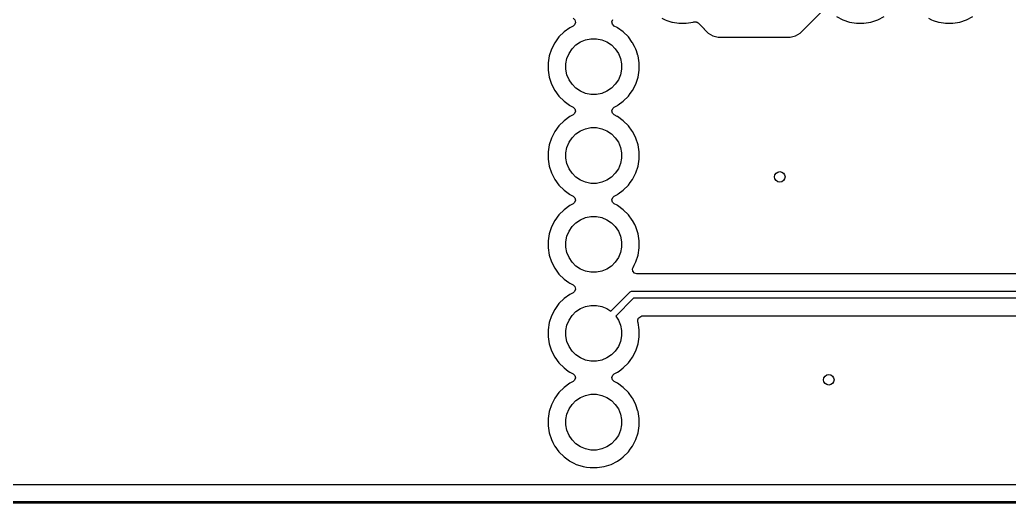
# Model space of a CAD drawing. Extents: x 2.56 to 8.39, y -5.65 to -1.26.
# Drawn here: x 4.527 to 5.64, y -5.651 to -5.107 of the extents above; entities that cross this region are included whole.
import ezdxf

# ---------------------------------------------------------------- set-up
doc = ezdxf.new("R2010")
doc.units = 0
doc.header["$MEASUREMENT"] = 0
doc.layers.add('BLACK', color=7, linetype='CONTINUOUS')

msp = doc.modelspace()

# ---------------------------------------------------------------- linework, layer by layer
at = {"layer": 'BLACK', "linetype": 'CONTINUOUS'}
for p, q in [((5.4097, -5.1169), (5.4432, -5.0834)), ((5.1493, -5.1051), (5.1513, -5.107)), ((5.1519, -5.1097), (5.151, -5.1123)), ((5.1513, -5.107), (5.1519, -5.1097)), ((5.193, -5.1092), (5.1939, -5.1066)), ((5.1936, -5.1119), (5.193, -5.1092)), ((5.2493, -5.1051), (5.2528, -5.1069)), ((5.2528, -5.1069), (5.2528, -5.1069)), ((5.2528, -5.1069), (5.2528, -5.1069)), ((5.2528, -5.1069), (5.2546, -5.1075)), ((5.2546, -5.1075), (5.2605, -5.1094)), ((5.2605, -5.1094), (5.2612, -5.1095)), ((5.2612, -5.1095), (5.2684, -5.1106)), ((5.2684, -5.1106), (5.2684, -5.1106)), ((5.2684, -5.1106), (5.2765, -5.1106)), ((5.2765, -5.1106), (5.2844, -5.1094)), ((5.2765, -5.1106), (5.2765, -5.1106)), ((5.2844, -5.1094), (5.285, -5.1092)), ((5.285, -5.1092), (5.2856, -5.1092)), ((5.2856, -5.1092), (5.2862, -5.109)), ((5.2862, -5.109), (5.2869, -5.1092)), ((5.2869, -5.1092), (5.2877, -5.1091)), ((5.2877, -5.1091), (5.2883, -5.1094)), ((5.2883, -5.1094), (5.2888, -5.1096)), ((5.2888, -5.1096), (5.29, -5.1104)), ((5.29, -5.1104), (5.2967, -5.1171)), ((5.4456, -5.1032), (5.4528, -5.1069)), ((5.4528, -5.1069), (5.4605, -5.1094)), ((5.4605, -5.1094), (5.4684, -5.1106)), ((5.4684, -5.1106), (5.4765, -5.1106)), ((5.4765, -5.1106), (5.4844, -5.1094)), ((5.4844, -5.1094), (5.4921, -5.1069)), ((5.4921, -5.1069), (5.4993, -5.1032)), ((5.5493, -5.1051), (5.5528, -5.1069)), ((5.5528, -5.1069), (5.5528, -5.1069)), ((5.5528, -5.1069), (5.5528, -5.1069)), ((5.5528, -5.1069), (5.5546, -5.1075)), ((5.5546, -5.1075), (5.5605, -5.1094)), ((5.5605, -5.1094), (5.5612, -5.1095)), ((5.5612, -5.1095), (5.5684, -5.1106)), ((5.5684, -5.1106), (5.5684, -5.1106)), ((5.5684, -5.1106), (5.5765, -5.1106)), ((5.5765, -5.1106), (5.5844, -5.1094)), ((5.5765, -5.1106), (5.5765, -5.1106)), ((5.5844, -5.1094), (5.5921, -5.1069)), ((5.5921, -5.1069), (5.5993, -5.1032)), ((5.1391, -5.1204), (5.1334, -5.1261)), ((5.1456, -5.1157), (5.1391, -5.1204)), ((5.1493, -5.1138), (5.1456, -5.1157)), ((5.151, -5.1123), (5.1493, -5.1138)), ((5.1956, -5.1138), (5.1936, -5.1119)), ((5.199, -5.1155), (5.1956, -5.1138)), ((5.1993, -5.1157), (5.199, -5.1155)), ((5.2058, -5.1204), (5.1993, -5.1157)), ((5.2115, -5.1261), (5.2058, -5.1204)), ((5.2967, -5.1171), (5.2967, -5.1171)), ((5.2967, -5.1171), (5.2969, -5.1173)), ((5.2969, -5.1173), (5.2969, -5.1173)), ((5.2969, -5.1173), (5.3013, -5.1217)), ((5.3013, -5.1217), (5.304, -5.1233)), ((5.4022, -5.1233), (5.4049, -5.1217)), ((5.4049, -5.1217), (5.4093, -5.1173)), ((5.4093, -5.1173), (5.4097, -5.1169)), ((5.4093, -5.1173), (5.4093, -5.1173)), ((5.4097, -5.1169), (5.4097, -5.1169)), ((5.1287, -5.1326), (5.125, -5.1398)), ((5.1334, -5.1261), (5.1287, -5.1326)), ((5.1525, -5.1351), (5.1576, -5.1317)), ((5.1576, -5.1317), (5.1633, -5.1293)), ((5.1633, -5.1293), (5.1694, -5.1281)), ((5.1694, -5.1281), (5.1755, -5.1281)), ((5.1755, -5.1281), (5.1816, -5.1293)), ((5.1816, -5.1293), (5.1873, -5.1317)), ((5.1873, -5.1317), (5.1924, -5.1351)), ((5.2159, -5.1322), (5.2115, -5.1261)), ((5.2162, -5.1326), (5.2159, -5.1322)), ((5.2184, -5.137), (5.2162, -5.1326)), ((5.304, -5.1233), (5.3067, -5.1248)), ((5.3067, -5.1248), (5.3127, -5.1264)), ((5.3127, -5.1264), (5.3189, -5.1264)), ((5.3189, -5.1264), (5.387, -5.1264)), ((5.387, -5.1264), (5.387, -5.1264)), ((5.387, -5.1264), (5.3873, -5.1264)), ((5.3873, -5.1264), (5.3935, -5.1264)), ((5.3935, -5.1264), (5.3995, -5.1248)), ((5.3935, -5.1264), (5.3935, -5.1264)), ((5.3995, -5.1248), (5.4022, -5.1233)), ((5.125, -5.1398), (5.1225, -5.1475)), ((5.1447, -5.1446), (5.1481, -5.1395)), ((5.1481, -5.1395), (5.1525, -5.1351)), ((5.1924, -5.1351), (5.1968, -5.1395)), ((5.1968, -5.1395), (5.2002, -5.1446)), ((5.2199, -5.1398), (5.2184, -5.137)), ((5.2205, -5.1418), (5.2199, -5.1398)), ((5.2199, -5.1398), (5.2199, -5.1398)), ((5.2199, -5.1398), (5.2199, -5.1398)), ((5.2222, -5.147), (5.2205, -5.1418)), ((5.1225, -5.1475), (5.1212, -5.1554)), ((5.1212, -5.1554), (5.1212, -5.1635)), ((5.1411, -5.1564), (5.1423, -5.1503)), ((5.1423, -5.1503), (5.1447, -5.1446)), ((5.2002, -5.1446), (5.2026, -5.1503)), ((5.2026, -5.1503), (5.2038, -5.1564)), ((5.2224, -5.1475), (5.2222, -5.147)), ((5.2236, -5.1554), (5.2224, -5.1475)), ((5.2236, -5.1635), (5.2236, -5.1554)), ((5.1212, -5.1635), (5.1225, -5.1714)), ((5.1411, -5.1625), (5.1411, -5.1564)), ((5.1423, -5.1686), (5.1411, -5.1625)), ((5.2038, -5.1625), (5.2026, -5.1686)), ((5.2038, -5.1564), (5.2038, -5.1625)), ((5.2224, -5.1714), (5.2236, -5.1635)), ((5.1225, -5.1714), (5.125, -5.1791)), ((5.1447, -5.1743), (5.1423, -5.1686)), ((5.1481, -5.1794), (5.1447, -5.1743)), ((5.2002, -5.1743), (5.1968, -5.1794)), ((5.2026, -5.1686), (5.2002, -5.1743)), ((5.2199, -5.1791), (5.2224, -5.1714)), ((5.125, -5.1791), (5.1287, -5.1863)), ((5.1287, -5.1863), (5.1334, -5.1928)), ((5.1525, -5.1838), (5.1481, -5.1794)), ((5.1576, -5.1872), (5.1525, -5.1838)), ((5.1633, -5.1896), (5.1576, -5.1872)), ((5.1873, -5.1872), (5.1816, -5.1896)), ((5.1924, -5.1838), (5.1873, -5.1872)), ((5.1968, -5.1794), (5.1924, -5.1838)), ((5.2136, -5.1899), (5.2162, -5.1863)), ((5.2162, -5.1863), (5.2199, -5.1791)), ((5.1334, -5.1928), (5.1391, -5.1985)), ((5.1391, -5.1985), (5.1452, -5.2029)), ((5.1694, -5.1908), (5.1633, -5.1896)), ((5.1755, -5.1908), (5.1694, -5.1908)), ((5.1816, -5.1896), (5.1755, -5.1908)), ((5.2001, -5.2026), (5.2058, -5.1985)), ((5.2058, -5.1985), (5.2115, -5.1928)), ((5.2058, -5.1985), (5.2058, -5.1985)), ((5.2058, -5.1985), (5.2058, -5.1985)), ((5.2115, -5.1928), (5.2136, -5.1899)), ((5.2115, -5.1928), (5.2115, -5.1928)), ((5.2115, -5.1928), (5.2115, -5.1928)), ((5.1452, -5.2029), (5.1456, -5.2032)), ((5.1456, -5.2032), (5.1492, -5.2051)), ((5.1492, -5.2051), (5.1493, -5.2051)), ((5.1493, -5.2051), (5.1513, -5.207)), ((5.1519, -5.2097), (5.151, -5.2123)), ((5.1513, -5.207), (5.1519, -5.2097)), ((5.193, -5.2092), (5.1939, -5.2066)), ((5.1936, -5.2119), (5.193, -5.2092)), ((5.1939, -5.2066), (5.1956, -5.2051)), ((5.1956, -5.2051), (5.1993, -5.2032)), ((5.1993, -5.2032), (5.2001, -5.2026)), ((5.1391, -5.2204), (5.1334, -5.2261)), ((5.1456, -5.2157), (5.1391, -5.2204)), ((5.1493, -5.2138), (5.1456, -5.2157)), ((5.151, -5.2123), (5.1493, -5.2138)), ((5.1956, -5.2138), (5.1936, -5.2119)), ((5.199, -5.2155), (5.1956, -5.2138)), ((5.1993, -5.2157), (5.199, -5.2155)), ((5.2058, -5.2204), (5.1993, -5.2157)), ((5.2115, -5.2261), (5.2058, -5.2204)), ((5.1287, -5.2326), (5.125, -5.2398)), ((5.1334, -5.2261), (5.1287, -5.2326)), ((5.1525, -5.2351), (5.1576, -5.2317)), ((5.1576, -5.2317), (5.1633, -5.2293)), ((5.1633, -5.2293), (5.1694, -5.2281)), ((5.1694, -5.2281), (5.1755, -5.2281)), ((5.1755, -5.2281), (5.1816, -5.2293)), ((5.1816, -5.2293), (5.1873, -5.2317)), ((5.1873, -5.2317), (5.1924, -5.2351)), ((5.2159, -5.2322), (5.2115, -5.2261)), ((5.2162, -5.2326), (5.2159, -5.2322)), ((5.2186, -5.2372), (5.2162, -5.2326)), ((5.125, -5.2398), (5.1225, -5.2475)), ((5.1423, -5.2503), (5.1447, -5.2446)), ((5.1447, -5.2446), (5.1481, -5.2395)), ((5.1481, -5.2395), (5.1525, -5.2351)), ((5.1924, -5.2351), (5.1968, -5.2395)), ((5.1968, -5.2395), (5.2002, -5.2446)), ((5.2002, -5.2446), (5.2026, -5.2503)), ((5.2199, -5.2398), (5.2186, -5.2372)), ((5.2224, -5.2475), (5.2199, -5.2398)), ((5.2199, -5.2398), (5.2199, -5.2398)), ((5.2199, -5.2398), (5.2199, -5.2398)), ((5.1225, -5.2475), (5.1212, -5.2554)), ((5.1212, -5.2554), (5.1212, -5.2635)), ((5.1411, -5.2564), (5.1423, -5.2503)), ((5.2026, -5.2503), (5.2038, -5.2564)), ((5.2236, -5.2554), (5.2224, -5.2475)), ((5.2236, -5.2635), (5.2236, -5.2554)), ((5.1212, -5.2635), (5.1225, -5.2714)), ((5.1411, -5.2625), (5.1411, -5.2564)), ((5.1423, -5.2686), (5.1411, -5.2625)), ((5.2038, -5.2625), (5.2026, -5.2686)), ((5.2038, -5.2564), (5.2038, -5.2625)), ((5.2224, -5.2714), (5.2236, -5.2635)), ((5.1225, -5.2714), (5.125, -5.2791)), ((5.1447, -5.2743), (5.1423, -5.2686)), ((5.1481, -5.2794), (5.1447, -5.2743)), ((5.2002, -5.2743), (5.1968, -5.2794)), ((5.2026, -5.2686), (5.2002, -5.2743)), ((5.2199, -5.2791), (5.2224, -5.2714)), ((5.125, -5.2791), (5.1287, -5.2863)), ((5.1287, -5.2863), (5.1334, -5.2928)), ((5.1525, -5.2838), (5.1481, -5.2794)), ((5.1576, -5.2872), (5.1525, -5.2838)), ((5.1633, -5.2896), (5.1576, -5.2872)), ((5.1873, -5.2872), (5.1816, -5.2896)), ((5.1924, -5.2838), (5.1873, -5.2872)), ((5.1968, -5.2794), (5.1924, -5.2838)), ((5.2136, -5.2899), (5.2162, -5.2863)), ((5.2162, -5.2863), (5.2199, -5.2791)), ((5.1334, -5.2928), (5.1391, -5.2985)), ((5.1391, -5.2985), (5.1452, -5.3029)), ((5.1694, -5.2908), (5.1633, -5.2896)), ((5.1755, -5.2908), (5.1694, -5.2908)), ((5.1816, -5.2896), (5.1755, -5.2908)), ((5.2001, -5.3026), (5.2058, -5.2985)), ((5.2058, -5.2985), (5.2115, -5.2928)), ((5.2058, -5.2985), (5.2058, -5.2985)), ((5.2058, -5.2985), (5.2058, -5.2985)), ((5.2115, -5.2928), (5.2136, -5.2899)), ((5.2115, -5.2928), (5.2115, -5.2928)), ((5.2115, -5.2928), (5.2115, -5.2928)), ((5.1452, -5.3029), (5.1456, -5.3032)), ((5.1456, -5.3032), (5.1492, -5.3051)), ((5.1492, -5.3051), (5.1493, -5.3051)), ((5.1493, -5.3051), (5.1513, -5.307)), ((5.1519, -5.3097), (5.151, -5.3123)), ((5.1513, -5.307), (5.1519, -5.3097)), ((5.193, -5.3092), (5.1939, -5.3066)), ((5.1936, -5.3119), (5.193, -5.3092)), ((5.1939, -5.3066), (5.1956, -5.3051)), ((5.1956, -5.3051), (5.1993, -5.3032)), ((5.1993, -5.3032), (5.2001, -5.3026)), ((5.1391, -5.3204), (5.1334, -5.3261)), ((5.1456, -5.3157), (5.1391, -5.3204)), ((5.1493, -5.3138), (5.1456, -5.3157)), ((5.151, -5.3123), (5.1493, -5.3138)), ((5.1956, -5.3138), (5.1936, -5.3119)), ((5.199, -5.3155), (5.1956, -5.3138)), ((5.1993, -5.3157), (5.199, -5.3155)), ((5.2058, -5.3204), (5.1993, -5.3157)), ((5.2115, -5.3261), (5.2058, -5.3204)), ((5.1287, -5.3326), (5.125, -5.3398)), ((5.1334, -5.3261), (5.1287, -5.3326)), ((5.1525, -5.3351), (5.1576, -5.3317)), ((5.1576, -5.3317), (5.1633, -5.3293)), ((5.1633, -5.3293), (5.1694, -5.3281)), ((5.1694, -5.3281), (5.1755, -5.3281)), ((5.1755, -5.3281), (5.1816, -5.3293)), ((5.1816, -5.3293), (5.1873, -5.3317)), ((5.1873, -5.3317), (5.1924, -5.3351)), ((5.2159, -5.3322), (5.2115, -5.3261)), ((5.2162, -5.3326), (5.2159, -5.3322)), ((5.2186, -5.3372), (5.2162, -5.3326)), ((5.125, -5.3398), (5.1225, -5.3475)), ((5.1423, -5.3503), (5.1447, -5.3446)), ((5.1447, -5.3446), (5.1481, -5.3395)), ((5.1481, -5.3395), (5.1525, -5.3351)), ((5.1924, -5.3351), (5.1968, -5.3395)), ((5.1968, -5.3395), (5.2002, -5.3446)), ((5.2002, -5.3446), (5.2026, -5.3503)), ((5.2199, -5.3398), (5.2186, -5.3372)), ((5.2224, -5.3475), (5.2199, -5.3398)), ((5.2199, -5.3398), (5.2199, -5.3398)), ((5.2199, -5.3398), (5.2199, -5.3398)), ((5.1225, -5.3475), (5.1212, -5.3554)), ((5.1212, -5.3554), (5.1212, -5.3635)), ((5.1411, -5.3564), (5.1423, -5.3503)), ((5.2026, -5.3503), (5.2038, -5.3564)), ((5.2236, -5.3554), (5.2224, -5.3475)), ((5.2236, -5.3635), (5.2236, -5.3554)), ((5.1212, -5.3635), (5.1225, -5.3714)), ((5.1411, -5.3625), (5.1411, -5.3564)), ((5.1423, -5.3686), (5.1411, -5.3625)), ((5.2038, -5.3625), (5.2026, -5.3686)), ((5.2038, -5.3564), (5.2038, -5.3625)), ((5.2224, -5.3714), (5.2236, -5.3635)), ((5.1225, -5.3714), (5.125, -5.3791)), ((5.1447, -5.3743), (5.1423, -5.3686)), ((5.1481, -5.3794), (5.1447, -5.3743)), ((5.2002, -5.3743), (5.1968, -5.3794)), ((5.2026, -5.3686), (5.2002, -5.3743)), ((5.2199, -5.3791), (5.2224, -5.3714)), ((5.125, -5.3791), (5.1287, -5.3863)), ((5.1287, -5.3863), (5.1334, -5.3928)), ((5.1525, -5.3838), (5.1481, -5.3794)), ((5.1576, -5.3872), (5.1525, -5.3838)), ((5.1633, -5.3896), (5.1576, -5.3872)), ((5.1873, -5.3872), (5.1816, -5.3896)), ((5.1924, -5.3838), (5.1873, -5.3872)), ((5.1968, -5.3794), (5.1924, -5.3838)), ((5.2162, -5.3869), (5.2167, -5.3854)), ((5.2166, -5.3896), (5.2162, -5.3869)), ((5.2167, -5.3854), (5.218, -5.3828)), ((5.218, -5.3828), (5.2199, -5.3791)), ((5.1334, -5.3928), (5.1391, -5.3985)), ((5.1391, -5.3985), (5.1445, -5.4024)), ((5.1694, -5.3908), (5.1633, -5.3896)), ((5.1755, -5.3908), (5.1694, -5.3908)), ((5.1816, -5.3896), (5.1755, -5.3908)), ((5.2184, -5.3917), (5.2166, -5.3896)), ((5.2211, -5.3925), (5.2184, -5.3917)), ((5.7238, -5.3925), (5.2211, -5.3925)), ((5.1445, -5.4024), (5.1456, -5.4032)), ((5.1456, -5.4032), (5.1492, -5.4051)), ((5.1492, -5.4051), (5.1493, -5.4051)), ((5.1493, -5.4051), (5.1513, -5.407)), ((5.1519, -5.4097), (5.151, -5.4123)), ((5.1513, -5.407), (5.1519, -5.4097)), ((5.1391, -5.4204), (5.1334, -5.4261)), ((5.1456, -5.4157), (5.1391, -5.4204)), ((5.1493, -5.4138), (5.1456, -5.4157)), ((5.151, -5.4123), (5.1493, -5.4138)), ((5.1917, -5.4346), (5.213, -5.4133)), ((5.2174, -5.42), (5.1973, -5.4402)), ((5.213, -5.4133), (5.2136, -5.4128)), ((5.2136, -5.4128), (5.215, -5.4122)), ((5.215, -5.4122), (5.2158, -5.4122)), ((5.2158, -5.4122), (6.5893, -5.4122)), ((6.5877, -5.42), (5.2174, -5.42)), ((5.1287, -5.4326), (5.125, -5.4398)), ((5.1334, -5.4261), (5.1287, -5.4326)), ((5.1525, -5.4351), (5.1576, -5.4317)), ((5.1576, -5.4317), (5.1633, -5.4293)), ((5.1633, -5.4293), (5.1694, -5.4281)), ((5.1694, -5.4281), (5.1755, -5.4281)), ((5.1755, -5.4281), (5.1816, -5.4293)), ((5.1816, -5.4293), (5.1873, -5.4317)), ((5.1873, -5.4317), (5.1917, -5.4346)), ((5.125, -5.4398), (5.1225, -5.4475)), ((5.1423, -5.4503), (5.1447, -5.4446)), ((5.1447, -5.4446), (5.1481, -5.4395)), ((5.1481, -5.4395), (5.1525, -5.4351)), ((5.1973, -5.4402), (5.2002, -5.4446)), ((5.2002, -5.4446), (5.2026, -5.4503)), ((5.222, -5.4457), (5.2221, -5.4449)), ((5.2221, -5.4441), (5.2224, -5.4436)), ((5.2221, -5.4449), (5.2221, -5.4441)), ((5.2224, -5.4436), (5.2226, -5.443)), ((5.2226, -5.443), (5.2234, -5.4419)), ((5.2234, -5.4419), (5.2242, -5.4412)), ((5.2242, -5.4412), (5.2266, -5.4399)), ((5.2266, -5.4399), (5.2276, -5.4397)), ((5.2276, -5.4397), (5.7183, -5.4397)), ((5.1225, -5.4475), (5.1212, -5.4554)), ((5.1212, -5.4554), (5.1212, -5.4635)), ((5.1411, -5.4564), (5.1423, -5.4503)), ((5.2026, -5.4503), (5.2038, -5.4564)), ((5.2222, -5.4463), (5.222, -5.4457)), ((5.2222, -5.4469), (5.2222, -5.4463)), ((5.2224, -5.4475), (5.2222, -5.4469)), ((5.2236, -5.4554), (5.2224, -5.4475)), ((5.2236, -5.4635), (5.2236, -5.4554)), ((5.1212, -5.4635), (5.1225, -5.4714)), ((5.1411, -5.4625), (5.1411, -5.4564)), ((5.1423, -5.4686), (5.1411, -5.4625)), ((5.2038, -5.4625), (5.2026, -5.4686)), ((5.2038, -5.4564), (5.2038, -5.4625)), ((5.2224, -5.4714), (5.2236, -5.4635)), ((5.1225, -5.4714), (5.125, -5.4791)), ((5.1447, -5.4743), (5.1423, -5.4686)), ((5.1481, -5.4794), (5.1447, -5.4743)), ((5.2002, -5.4743), (5.1968, -5.4794)), ((5.2026, -5.4686), (5.2002, -5.4743)), ((5.2199, -5.4791), (5.2224, -5.4714)), ((5.125, -5.4791), (5.1287, -5.4863)), ((5.1287, -5.4863), (5.1334, -5.4928)), ((5.1525, -5.4838), (5.1481, -5.4794)), ((5.1576, -5.4872), (5.1525, -5.4838)), ((5.1633, -5.4896), (5.1576, -5.4872)), ((5.1694, -5.4908), (5.1633, -5.4896)), ((5.1816, -5.4896), (5.1755, -5.4908)), ((5.1873, -5.4872), (5.1816, -5.4896)), ((5.1924, -5.4838), (5.1873, -5.4872)), ((5.1968, -5.4794), (5.1924, -5.4838)), ((5.2136, -5.4899), (5.2162, -5.4863)), ((5.2162, -5.4863), (5.2199, -5.4791)), ((5.1334, -5.4928), (5.1391, -5.4985)), ((5.1391, -5.4985), (5.1438, -5.5019)), ((5.1755, -5.4908), (5.1694, -5.4908)), ((5.2011, -5.5019), (5.2058, -5.4985)), ((5.2058, -5.4985), (5.2115, -5.4928)), ((5.2058, -5.4985), (5.2058, -5.4985)), ((5.2058, -5.4985), (5.2058, -5.4985)), ((5.2115, -5.4928), (5.2136, -5.4899)), ((5.2115, -5.4928), (5.2115, -5.4928)), ((5.2115, -5.4928), (5.2115, -5.4928)), ((5.1438, -5.5019), (5.1456, -5.5032)), ((5.1456, -5.5032), (5.1492, -5.5051)), ((5.1492, -5.5051), (5.1493, -5.5051)), ((5.1493, -5.5051), (5.1513, -5.507)), ((5.1519, -5.5097), (5.151, -5.5123)), ((5.1513, -5.507), (5.1519, -5.5097)), ((5.193, -5.5092), (5.1939, -5.5066)), ((5.1936, -5.5119), (5.193, -5.5092)), ((5.1939, -5.5066), (5.1956, -5.5051)), ((5.1956, -5.5051), (5.1993, -5.5032)), ((5.1993, -5.5032), (5.2011, -5.5019)), ((5.1391, -5.5204), (5.1334, -5.5261)), ((5.1456, -5.5157), (5.1391, -5.5204)), ((5.1493, -5.5138), (5.1456, -5.5157)), ((5.151, -5.5123), (5.1493, -5.5138)), ((5.1956, -5.5138), (5.1936, -5.5119)), ((5.1985, -5.5153), (5.1956, -5.5138)), ((5.1993, -5.5157), (5.1985, -5.5153)), ((5.2058, -5.5204), (5.1993, -5.5157)), ((5.2115, -5.5261), (5.2058, -5.5204)), ((5.1287, -5.5326), (5.125, -5.5398)), ((5.1334, -5.5261), (5.1287, -5.5326)), ((5.1525, -5.5351), (5.1576, -5.5317)), ((5.1576, -5.5317), (5.1633, -5.5293)), ((5.1633, -5.5293), (5.1694, -5.5281)), ((5.1694, -5.5281), (5.1755, -5.5281)), ((5.1755, -5.5281), (5.1816, -5.5293)), ((5.1816, -5.5293), (5.1873, -5.5317)), ((5.1873, -5.5317), (5.1924, -5.5351)), ((5.2159, -5.5322), (5.2115, -5.5261)), ((5.2162, -5.5326), (5.2159, -5.5322)), ((5.2186, -5.5372), (5.2162, -5.5326)), ((5.125, -5.5398), (5.1225, -5.5475)), ((5.1423, -5.5503), (5.1447, -5.5446)), ((5.1447, -5.5446), (5.1481, -5.5395)), ((5.1481, -5.5395), (5.1525, -5.5351)), ((5.1924, -5.5351), (5.1968, -5.5395)), ((5.1968, -5.5395), (5.2002, -5.5446)), ((5.2002, -5.5446), (5.2026, -5.5503)), ((5.2199, -5.5398), (5.2186, -5.5372)), ((5.2223, -5.5471), (5.2199, -5.5398)), ((5.1225, -5.5475), (5.1212, -5.5554)), ((5.1212, -5.5554), (5.1212, -5.5635)), ((5.1411, -5.5564), (5.1423, -5.5503)), ((5.1411, -5.5625), (5.1411, -5.5564)), ((5.2026, -5.5503), (5.2038, -5.5564)), ((5.2038, -5.5564), (5.2038, -5.5625)), ((5.2224, -5.5475), (5.2223, -5.5471)), ((5.2236, -5.5554), (5.2224, -5.5475)), ((5.2236, -5.5635), (5.2236, -5.5554)), ((5.1212, -5.5635), (5.1225, -5.5714)), ((5.1423, -5.5686), (5.1411, -5.5625)), ((5.2038, -5.5625), (5.2026, -5.5686)), ((5.2224, -5.5714), (5.2236, -5.5635)), ((5.1225, -5.5714), (5.125, -5.5791)), ((5.1447, -5.5743), (5.1423, -5.5686)), ((5.1481, -5.5794), (5.1447, -5.5743)), ((5.2002, -5.5743), (5.1968, -5.5794)), ((5.2026, -5.5686), (5.2002, -5.5743)), ((5.2199, -5.5791), (5.2224, -5.5714)), ((5.125, -5.5791), (5.1266, -5.5822)), ((5.1266, -5.5822), (5.1284, -5.5859)), ((5.1284, -5.5859), (5.1287, -5.5863)), ((5.1287, -5.5863), (5.1334, -5.5928)), ((5.1525, -5.5838), (5.1481, -5.5794)), ((5.1576, -5.5872), (5.1525, -5.5838)), ((5.1633, -5.5896), (5.1576, -5.5872)), ((5.1694, -5.5908), (5.1633, -5.5896)), ((5.1816, -5.5896), (5.1755, -5.5908)), ((5.1873, -5.5872), (5.1816, -5.5896)), ((5.1924, -5.5838), (5.1873, -5.5872)), ((5.1968, -5.5794), (5.1924, -5.5838)), ((5.2136, -5.5899), (5.2162, -5.5863)), ((5.2162, -5.5863), (5.2199, -5.5791)), ((5.1334, -5.5928), (5.1391, -5.5985)), ((5.1391, -5.5985), (5.1451, -5.6028)), ((5.1755, -5.5908), (5.1694, -5.5908)), ((5.1993, -5.6032), (5.2029, -5.6006)), ((5.2029, -5.6006), (5.2058, -5.5985)), ((5.2058, -5.5985), (5.2115, -5.5928)), ((5.2058, -5.5985), (5.2058, -5.5985)), ((5.2058, -5.5985), (5.2058, -5.5985)), ((5.2115, -5.5928), (5.2136, -5.5899)), ((5.2115, -5.5928), (5.2115, -5.5928)), ((5.2115, -5.5928), (5.2115, -5.5928)), ((5.1451, -5.6028), (5.1456, -5.6032)), ((5.1456, -5.6032), (5.1502, -5.6056)), ((5.1502, -5.6056), (5.1528, -5.6069)), ((5.1528, -5.6069), (5.1528, -5.6069)), ((5.1528, -5.6069), (5.1528, -5.6069)), ((5.1528, -5.6069), (5.1569, -5.6082)), ((5.1569, -5.6082), (5.1605, -5.6094)), ((5.1605, -5.6094), (5.1644, -5.61)), ((5.1644, -5.61), (5.1684, -5.6106)), ((5.1684, -5.6106), (5.1684, -5.6106)), ((5.1684, -5.6106), (5.1765, -5.6106)), ((5.1765, -5.6106), (5.1844, -5.6094)), ((5.1765, -5.6106), (5.1765, -5.6106)), ((5.1844, -5.6094), (5.1921, -5.6069)), ((5.1921, -5.6069), (5.1993, -5.6032)), ((8.3612, -5.6299), (2.5836, -5.6299)), ((8.3858, -5.6506), (2.5591, -5.6506)), ((2.56, -5.6486), (8.3848, -5.6486))]:
    msp.add_line(p, q, dxfattribs=at)
at = {"layer": 'BLACK'}
for centre in [(5.3819, -5.2835), (5.437, -5.5118)]:
    msp.add_circle(centre, 0.00591, dxfattribs=at)

doc.saveas('drawing.dxf')
